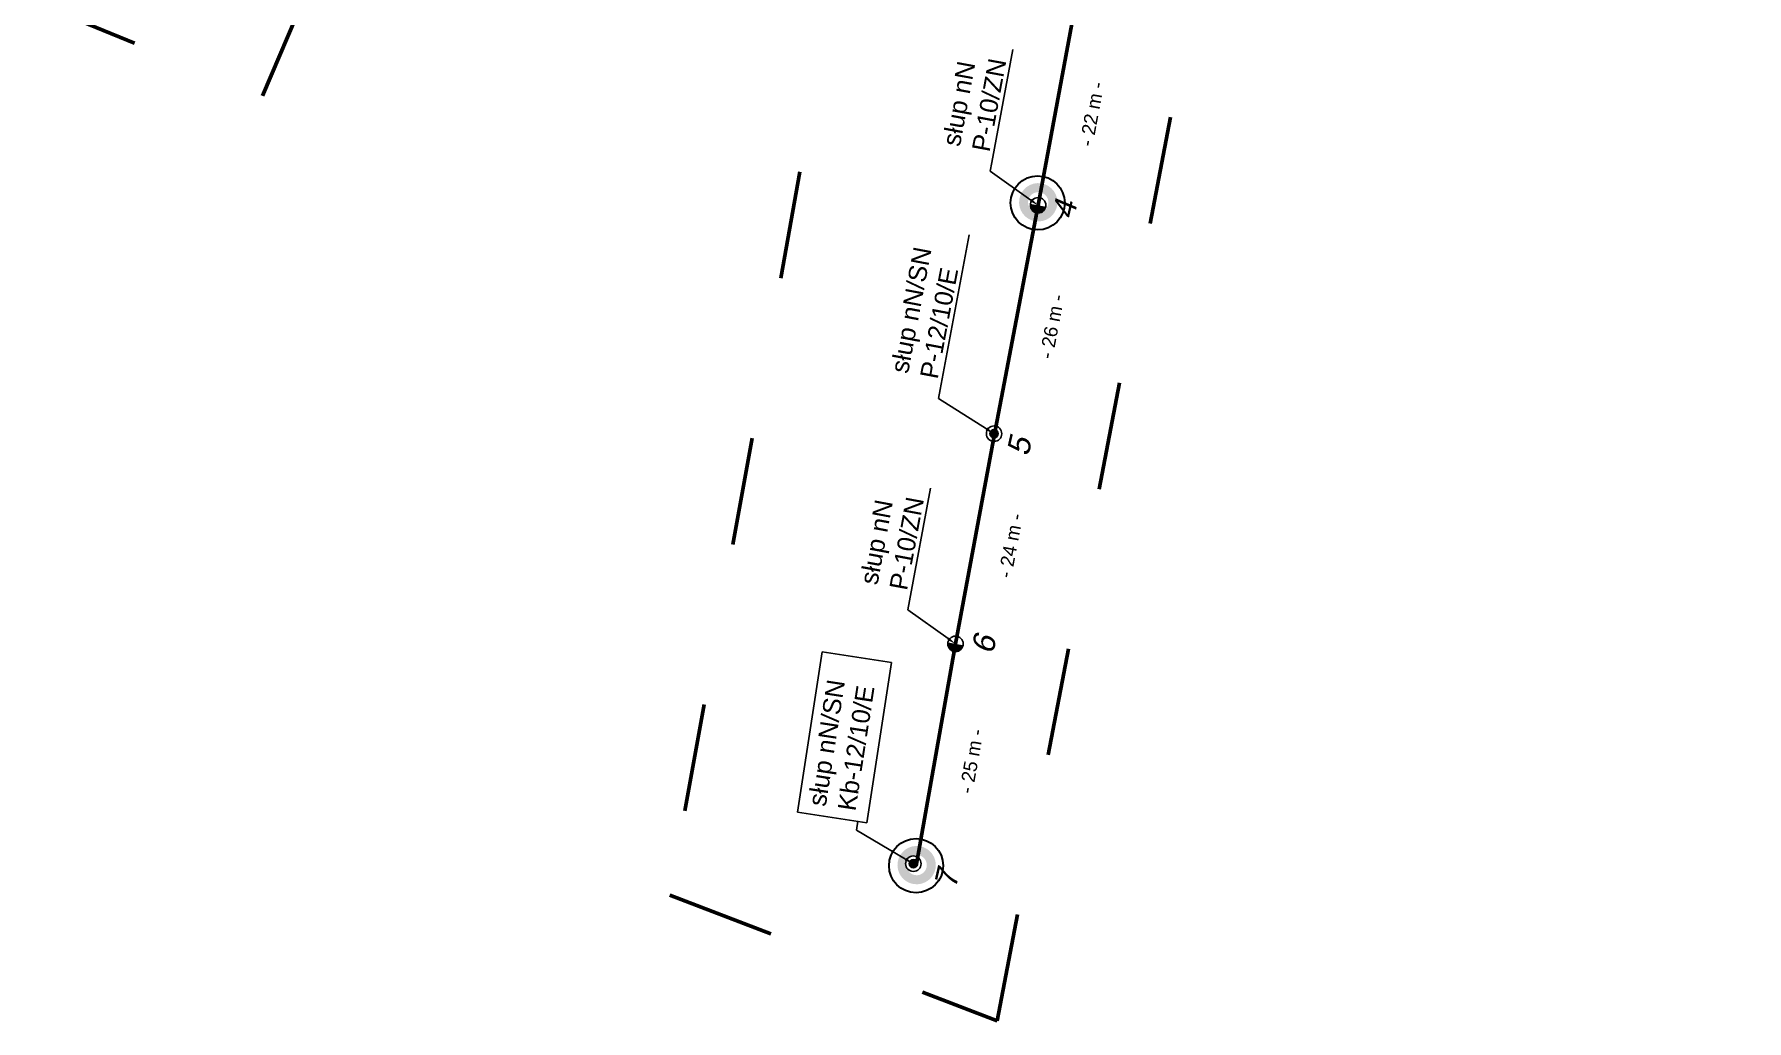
# Model space of a CAD drawing. Header units: metres. Extents: x 5772289 to 7530543, y 5762751 to 5793884.
# Drawn here: x 7525383 to 7525572.9, y 5787002.4 to 5787111.8 of the extents above; entities that cross this region are included whole.
import ezdxf
from ezdxf import colors
from ezdxf.entities.mleader import LeaderData, LeaderLine
from ezdxf.math import Vec2, Vec3

# ---------------------------------------------------------------- set-up
doc = ezdxf.new("R2010")
doc.units = ezdxf.units.M
doc.linetypes.add('GCAD_ISO03W100', pattern=[30, 12, -18])
for name, color, linetype, lineweight in [('!tele', 30, 'Continuous', 50), ('!trafo', 6, 'GCAD_ISO03W100', 50), ('00_Mufa', 3, 'Continuous', 30), ('_numery', 7, 'Continuous', 40)]:
    doc.layers.add(name, color=color, linetype=linetype, lineweight=lineweight)
for name, color, linetype in [('_MM mufy', 3, 'Continuous'), ('_MM opisy', 7, 'Continuous'), ('_MM slupy', 5, 'Continuous'), ('DIM', 7, 'Continuous')]:
    doc.layers.add(name, color=color, linetype=linetype)
doc.styles.get("Standard").update_dxf_attribs({"font": 'arial.ttf'})
doc.dimstyles.new('opis linie', dxfattribs={"dimtxt": 1.5, "dimasz": 0.18, "dimexe": 0.18, "dimexo": 0.0625, "dimgap": 2.5, "dimtad": 4, "dimdec": 0, "dimzin": 0, "dimdsep": 46, "dimtxsty": 'Standard', "dimcen": 0.09, "dimse1": 1, "dimse2": 1, "dimsd1": 1, "dimsd2": 1, "dimclrt": 256, "dimadec": 0, "dimazin": 0, "dimtfac": 1, "dimtdec": 0, "dimtofl": 0, "dimtmove": 0, "dimatfit": 3, "dimfxl": 1, "dimtfill": 1, "dimtolj": 1, "dimtzin": 0, "dimarcsym": 0})

# ---------------------------------------------------------------- blocks, each defined once
blk = doc.blocks.new('ZN')
at = {"layer": '_MM slupy', "transparency": 33554687}
h = blk.add_hatch(color=256, dxfattribs=at)
h.dxf.hatch_style = 1
h.paths.add_polyline_path([(0, -0.86), (0, 0.86, 1)])
at = {"layer": '_MM slupy'}
blk.add_circle((0, 0), 0.857, dxfattribs=at)
blk = doc.blocks.new('*D3405')
at = {"layer": 'DIM', "insert": (7525486.95, 5787031.2), "char_height": 1.5, "attachment_point": 5, "rotation": 79.9301, "bg_fill": 3, "box_fill_scale": 1.1, "bg_fill_color": 9, "bg_fill_true_color": 13158600, "bg_fill_transparency": 0}
blk.add_mtext('\\A1;- 25 m -', dxfattribs=at)
blk = doc.blocks.new('*D3406')
at = {"layer": 'DIM', "insert": (7525491.28, 5787055.09), "char_height": 1.5, "attachment_point": 5, "rotation": 79.4292, "bg_fill": 3, "box_fill_scale": 1.1, "bg_fill_color": 9, "bg_fill_true_color": 13158600, "bg_fill_transparency": 0}
blk.add_mtext('\\A1;- 24 m -', dxfattribs=at)
blk = doc.blocks.new('*D3407')
at = {"layer": 'DIM', "insert": (7525495.87, 5787079.38), "char_height": 1.5, "attachment_point": 5, "rotation": 79.2403, "bg_fill": 3, "box_fill_scale": 1.1, "bg_fill_color": 9, "bg_fill_true_color": 13158600, "bg_fill_transparency": 0}
blk.add_mtext('\\A1;- 26 m -', dxfattribs=at)
blk = doc.blocks.new('*D3408')
at = {"layer": 'DIM', "insert": (7525500.29, 5787102.94), "char_height": 1.5, "attachment_point": 5, "rotation": 79.5132, "bg_fill": 3, "box_fill_scale": 1.1, "bg_fill_color": 9, "bg_fill_true_color": 13158600, "bg_fill_transparency": 0}
blk.add_mtext('\\A1;- 22 m -', dxfattribs=at)
blk = doc.blocks.new('E')
at = {"layer": '_MM slupy'}
h = blk.add_hatch(color=256, dxfattribs=at)
h.dxf.hatch_style = 1
h.paths.add_polyline_path([(0.27, 0.37, 1), (-0.27, -0.37, 1)])
for radius in [0.857, 0.457]:
    blk.add_circle((0, 0), radius, dxfattribs=at)
blk = doc.blocks.new('mufa')
at = {"layer": '_MM mufy'}
h = blk.add_hatch(color=256, dxfattribs=at)
h.dxf.hatch_style = 1
h.paths.add_polyline_path([(2.15, 0.12, 1), (-2.1, -0.05, 1)])
h.paths.add_polyline_path([(-1.1, -0.01, -1), (1.15, 0.08, -1)], flags=16)
h.paths.add_polyline_path([(-0.83, 0, -1), (0.88, 0.07, -1)], flags=0)
blk = doc.blocks.new('q')
at = {"layer": '_MM slupy'}
blk.add_blockref('ZN', (0, 0), dxfattribs=at)
at = {"layer": '_MM opisy'}
ml = blk.add_multileader_mtext('Standard', dxfattribs=at)
ml.set_content('\\pxql;słup nN\\PP-10/ZN', color=256)
ml.set_leader_properties()
ml.build(insert=Vec2(0, 0))
ml.multileader.update_dxf_attribs({"has_text_frame": 1, "text_left_attachment_type": 5, "text_right_attachment_type": 5, "dogleg_length": 1, "arrow_head_size": 1})
ctx = ml.context
ctx.base_point, ctx.char_height, ctx.arrow_head_size, ctx.landing_gap_size, ctx.plane_origin = Vec3(3.75, 5.9), 2, 1, 1, Vec3(1.72, -1.42)
ctx.left_attachment, ctx.right_attachment = 5, 5
notes = []
notes.append((ctx, [(0, (1, 1, 0), (2.75, 5.9), (1, 0), 1, [(0, [(0, 0), (2.75, 5.9)], 0, [])])]))
ctx.mtext.insert, ctx.mtext.flow_direction = Vec3(4.75, 11.7), 5
ctx.mtext.has_bg_fill, ctx.mtext.bg_color, ctx.mtext.bg_scale_factor, ctx.mtext.bg_transparency, ctx.mtext.use_window_bg_color = 1, -1023410175, 1, 0, 1
for ctx, leaders in notes:
    for number, flags, end, landing, length, lines in leaders:
        leader = LeaderData()
        leader.index, (leader.has_last_leader_line, leader.has_dogleg_vector, leader.attachment_direction) = number, flags
        leader.last_leader_point, leader.dogleg_vector, leader.dogleg_length = Vec3(end), Vec3(landing), length
        for number, points, colour, breaks in lines:
            line = LeaderLine()
            line.index, line.vertices, line.color, line.breaks = number, Vec3.list(points), colors.encode_raw_color(colour), breaks
            leader.lines.append(line)
        ctx.leaders.append(leader)

msp = doc.modelspace()

# ---------------------------------------------------------------- linework, layer by layer
at = {"layer": '!trafo', "color": 6}
msp.add_lwpolyline([(7525383.04, 5787115.34), (7525408.35, 5787104.95), (7525447.59, 5787196.93), (7525483.88, 5787185.12), (7525453.5, 5787016.35), (7525489.79, 5787002.42), (7525531.56, 5787220.14), (7525572.91, 5787207.06), (7525572.91, 5787266.55), (7525457.72, 5787317.18), (7525403.71, 5787248.83), (7525418.06, 5787215.5)], close=True, dxfattribs=at)
at = {"layer": '00_Mufa'}
for centre in [(7525494.29, 5787093.09), (7525480.81, 5787019.61)]:
    msp.add_circle(centre, 3, dxfattribs=at)
at = {"layer": '_MM opisy', "linetype": 'ByBlock', "lineweight": -2}
for p, q in [((7525474.21, 5787023.54), (7525474.36, 5787024.53)), ((7525479.65, 5787020.34), (7525474.21, 5787023.54))]:
    msp.add_line(p, q, dxfattribs=at)

# ---------------------------------------------------------------- next in the draw order: block references
for p, rotation in [((7525494.34, 5787092.82), 79.51315444884398), ((7525485.18, 5787044.2), 79.42917663554039)]:
    msp.add_blockref('q', p, dxfattribs=dict(rotation=rotation))

# ---------------------------------------------------------------- next in the draw order: texts
at = {"layer": '_MM opisy', "insert": (7525468.81, 5787026.4), "char_height": 2, "attachment_point": 1, "rotation": 81.2249, "bg_fill": 3, "box_fill_scale": 1, "bg_fill_color": 1, "bg_fill_transparency": 0}
msp.add_mtext('\\pxql;słup nN/SN\\PKb-12/10/E', dxfattribs=at)

# ---------------------------------------------------------------- next in the draw order: linework, layer by layer
at = {"layer": '!tele'}
msp.add_lwpolyline([(7525480.81, 5787019.61), (7525485.18, 5787044.2), (7525489.52, 5787067.44), (7525494.34, 5787092.82), (7525498.36, 5787114.53), (7525504.36, 5787146.34), (7525510.2, 5787177.19)], dxfattribs=at)
at = {"layer": '_MM opisy', "color": 0, "lineweight": -2}
msp.add_lwpolyline([(7525467.67, 5787025.56), (7525470.41, 5787043.31), (7525478.08, 5787042.13), (7525475.34, 5787024.38)], close=True, dxfattribs=at)

# ---------------------------------------------------------------- next in the draw order: dimensions: what is measured, and where the dimension line sits
at = {"layer": 'DIM'}
dim = msp.add_aligned_dim(p1=(7525480.81, 5787019.61), p2=(7525485.18, 5787044.2), distance=-0.75, dimstyle='opis linie', override={"dimpost": '- <> m -'}, dxfattribs=at)
dim.commit()
dim.dimension.update_dxf_attribs({"geometry": '*D3405', "text_midpoint": (7525486.95, 5787031.2)})

# ---------------------------------------------------------------- next in the draw order: linework, layer by layer
at = {"layer": '_MM opisy'}
msp.add_solid([(7525479.74, 5787020.48), (7525480.51, 5787019.83), (7525479.57, 5787020.19)], dxfattribs=at)

# ---------------------------------------------------------------- next in the draw order: block references
at = {"color": 5, "lineweight": 70}
msp.add_blockref('mufa', (7525480.85, 5787019.64), dxfattribs=at)
at = {"rotation": 81.22494425657163}
msp.add_blockref('E', (7525480.51, 5787019.83), dxfattribs=at)

# ---------------------------------------------------------------- next in the draw order: texts
at = {"layer": '_numery', "oblique": 10}
msp.add_text('7', height=2.5, rotation=77.103, dxfattribs=at).set_placement((7525485.2, 5787016.98))

# ---------------------------------------------------------------- next in the draw order: dimensions: what is measured, and where the dimension line sits
at = {"layer": 'DIM'}
dim = msp.add_aligned_dim(p1=(7525485.18, 5787044.2), p2=(7525489.52, 5787067.44), distance=-0.75, dimstyle='opis linie', override={"dimpost": '- <> m -'}, dxfattribs=at)
dim.commit()
dim.dimension.update_dxf_attribs({"geometry": '*D3406', "text_midpoint": (7525491.28, 5787055.09)})

# ---------------------------------------------------------------- next in the draw order: texts
at = {"layer": '_numery', "oblique": 10}
msp.add_text('6', height=2.5, rotation=77.103, dxfattribs=at).set_placement((7525489.32, 5787042.96))

# ---------------------------------------------------------------- next in the draw order: dimensions: what is measured, and where the dimension line sits
at = {"layer": 'DIM'}
dim = msp.add_aligned_dim(p1=(7525489.52, 5787067.44), p2=(7525494.34, 5787092.82), distance=-0.75, dimstyle='opis linie', override={"dimpost": '- <> m -'}, dxfattribs=at)
dim.commit()
dim.dimension.update_dxf_attribs({"geometry": '*D3407', "text_midpoint": (7525495.87, 5787079.38)})

# ---------------------------------------------------------------- next in the draw order: texts
at = {"layer": '_numery', "oblique": 10}
msp.add_text('5', height=2.5, rotation=77.103, dxfattribs=at).set_placement((7525493.25, 5787064.91))

# ---------------------------------------------------------------- next in the draw order: dimensions: what is measured, and where the dimension line sits
at = {"layer": 'DIM'}
dim = msp.add_aligned_dim(p1=(7525494.34, 5787092.82), p2=(7525498.36, 5787114.53), distance=-0.75, dimstyle='opis linie', override={"dimpost": '- <> m -'}, dxfattribs=at)
dim.commit()
dim.dimension.update_dxf_attribs({"geometry": '*D3408', "text_midpoint": (7525500.29, 5787102.94)})

# ---------------------------------------------------------------- next in the draw order: leaders
at = {"layer": '_MM opisy'}
ml = msp.add_multileader_mtext('Standard', dxfattribs=at)
ml.set_content('\\pxql;słup nN/SN\\PP-12/10/E', color=256)
ml.set_leader_properties()
ml.build(insert=Vec2(0, 0))
ml.multileader.update_dxf_attribs({"has_text_frame": 1, "text_left_attachment_type": 5, "text_right_attachment_type": 5, "dogleg_length": 1, "arrow_head_size": 1})
ctx = ml.context
ctx.base_point, ctx.char_height, ctx.arrow_head_size, ctx.landing_gap_size, ctx.plane_origin, ctx.plane_x_axis, ctx.plane_y_axis = Vec3(7525483.46, 5787072.4), 2, 1, 1, Vec3(7525491.17, 5787068.92), Vec3(0.185562, 0.982633), Vec3(-0.982633, 0.185562)
ctx.left_attachment, ctx.right_attachment = 5, 5
notes = []
notes.append((ctx, [(0, (1, 1, 0), (7525483.28, 5787071.42), (0.185562, 0.982633), 1, [(0, [(7525489.46, 5787067.5)], 0, [])])]))
ctx.mtext.insert, ctx.mtext.text_direction, ctx.mtext.flow_direction = Vec3(7525477.95, 5787074.46), Vec3(0.185562, 0.982633), 5
ctx.mtext.has_bg_fill, ctx.mtext.bg_color, ctx.mtext.bg_scale_factor, ctx.mtext.bg_transparency, ctx.mtext.use_window_bg_color = 1, -1023410175, 1, 0, 1
for ctx, leaders in notes:
    for number, flags, end, landing, length, lines in leaders:
        leader = LeaderData()
        leader.index, (leader.has_last_leader_line, leader.has_dogleg_vector, leader.attachment_direction) = number, flags
        leader.last_leader_point, leader.dogleg_vector, leader.dogleg_length = Vec3(end), Vec3(landing), length
        for number, points, colour, breaks in lines:
            line = LeaderLine()
            line.index, line.vertices, line.color, line.breaks = number, Vec3.list(points), colors.encode_raw_color(colour), breaks
            leader.lines.append(line)
        ctx.leaders.append(leader)

# ---------------------------------------------------------------- next in the draw order: block references
at = {"color": 5, "lineweight": 70}
msp.add_blockref('mufa', (7525494.33, 5787093.12), dxfattribs=at)
at = {"rotation": 79.3061274395642}
msp.add_blockref('E', (7525489.46, 5787067.5), dxfattribs=at)

# ---------------------------------------------------------------- next in the draw order: texts
at = {"layer": '_numery', "oblique": 10}
msp.add_text('4', height=2.5, rotation=77.103, dxfattribs=at).set_placement((7525498.28, 5787091.16))

doc.saveas('drawing.dxf')
